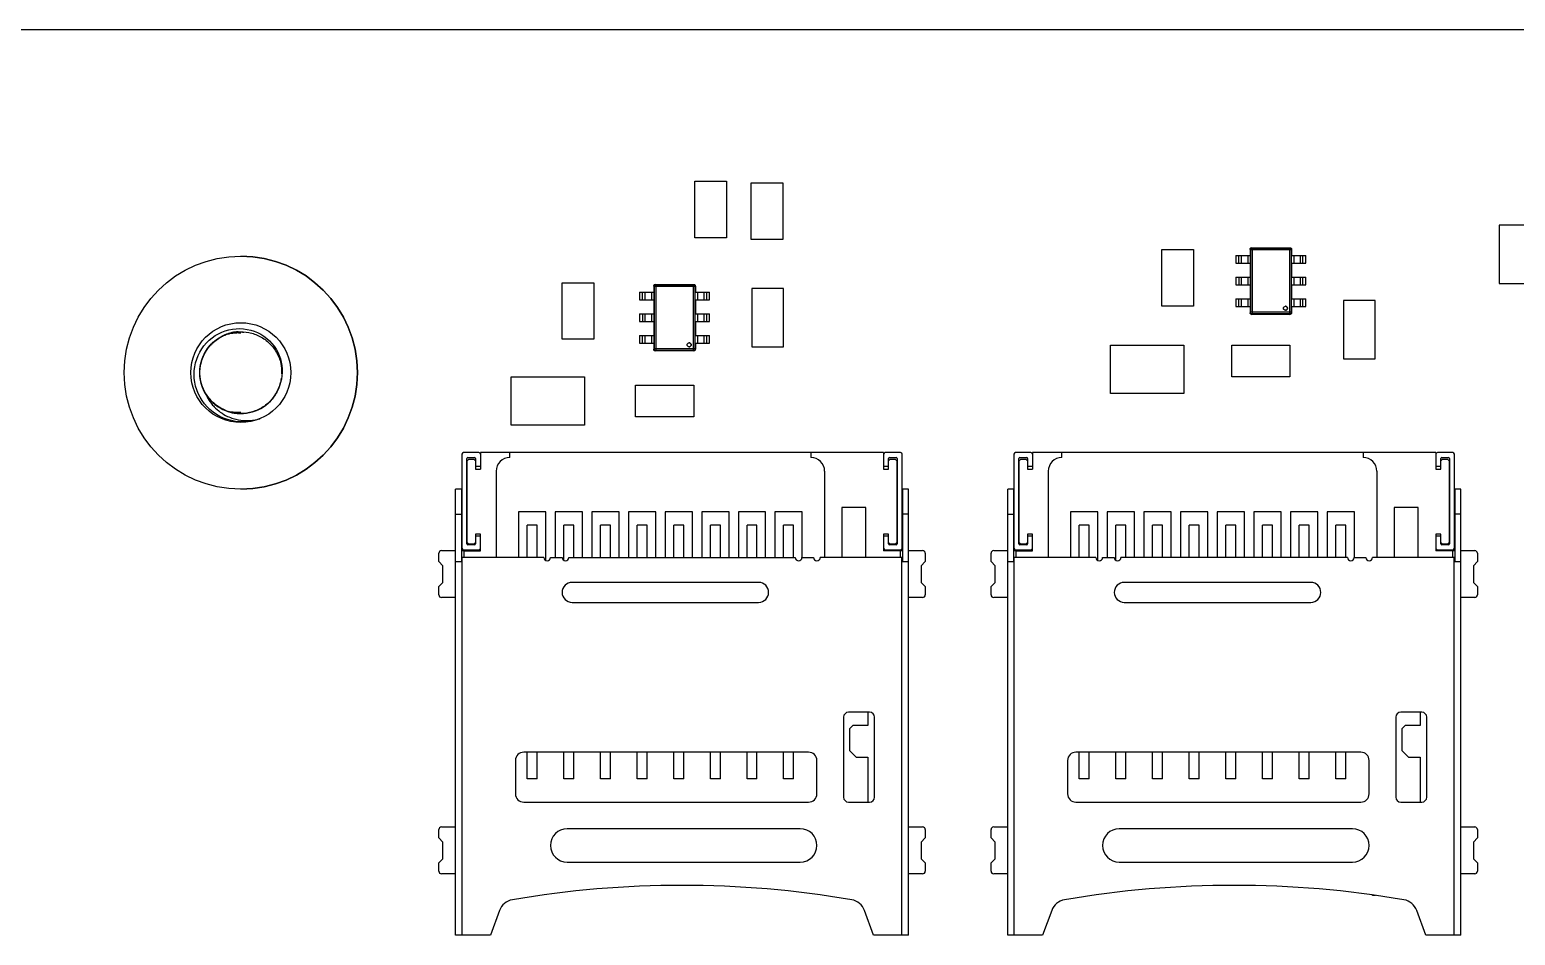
# Model space of a CAD drawing. Header units: millimetres. Extents: x 0 to 160, y -2 to 126.
# Drawn here: x 62.06 to 106.66, y 98.8 to 126 of the extents above; entities that cross this region are included whole.
import ezdxf

# ---------------------------------------------------------------- set-up
doc = ezdxf.new("R2010")
doc.units = ezdxf.units.MM

msp = doc.modelspace()

# ---------------------------------------------------------------- linework, layer by layer
at = {"color": 7, "linetype": 'Continuous', "lineweight": 25}
for p, q in [((160, 126), (0, 126)), ((82.025, 119.75), (82.025, 121.45)), ((82.025, 121.45), (82.975, 121.45)), ((82.975, 121.45), (82.975, 119.75)), ((83.725, 121.4), (84.675, 121.4)), ((83.725, 119.7), (83.725, 121.4)), ((84.675, 121.4), (84.675, 119.7)), ((107.12, 120.125), (106.17, 120.125)), ((106.17, 120.125), (106.17, 118.375)), ((82.975, 119.75), (82.025, 119.75)), ((84.675, 119.7), (83.725, 119.7)), ((68.4, 119.2), (68.4, 119.2)), ((96.045, 117.7), (96.045, 119.4)), ((96.045, 119.4), (96.995, 119.4)), ((96.995, 119.4), (96.995, 117.7)), ((98.27, 119.213), (98.27, 118.988)), ((98.27, 119.213), (98.355, 119.213)), ((98.355, 118.988), (98.355, 119.213)), ((98.43, 119.213), (98.43, 118.988)), ((98.63, 119.213), (98.63, 118.988)), ((98.63, 119.213), (98.7, 119.213)), ((98.695, 119.4), (98.695, 119.213)), ((98.708, 119.387), (98.695, 119.4)), ((98.695, 119.4), (98.695, 119.213)), ((98.695, 119.4), (98.695, 119.4)), ((98.7, 119.213), (98.7, 118.988)), ((99.932, 119.387), (98.708, 119.387)), ((98.708, 119.387), (98.708, 117.513)), ((98.745, 119.45), (98.758, 119.437)), ((98.745, 119.45), (99.895, 119.45)), ((98.745, 119.45), (98.745, 119.45)), ((98.758, 119.437), (98.758, 117.463)), ((98.758, 119.437), (99.882, 119.437)), ((99.882, 119.437), (99.895, 119.45)), ((99.882, 119.437), (99.882, 117.463)), ((99.895, 119.45), (99.895, 119.45)), ((99.945, 119.4), (99.932, 119.387)), ((99.932, 119.387), (99.932, 117.513)), ((99.94, 118.988), (99.94, 119.213)), ((99.94, 119.213), (100.01, 119.213)), ((99.945, 119.213), (99.945, 119.4)), ((99.945, 119.4), (99.945, 119.213)), ((99.945, 119.4), (99.945, 119.4)), ((100.01, 119.213), (100.01, 118.988)), ((100.21, 118.988), (100.21, 119.213)), ((100.285, 118.988), (100.285, 119.213)), ((100.285, 119.213), (100.37, 119.213)), ((100.37, 118.988), (100.37, 119.213)), ((98.27, 118.988), (98.355, 118.988)), ((98.63, 118.988), (98.7, 118.988)), ((98.695, 118.988), (98.695, 118.563)), ((98.695, 118.988), (98.695, 118.563)), ((99.94, 118.988), (100.01, 118.988)), ((99.945, 118.563), (99.945, 118.988)), ((99.945, 118.988), (99.945, 118.563)), ((100.285, 118.988), (100.37, 118.988)), ((78.045, 116.7), (78.045, 118.4)), ((78.045, 118.4), (78.995, 118.4)), ((78.995, 118.4), (78.995, 116.7)), ((80.795, 118.3), (80.795, 118.113)), ((80.808, 118.287), (80.795, 118.3)), ((80.795, 118.3), (80.795, 118.113)), ((80.795, 118.3), (80.795, 118.3)), ((82.032, 118.287), (80.808, 118.287)), ((80.808, 118.287), (80.808, 116.413)), ((80.845, 118.35), (80.858, 118.337)), ((80.845, 118.35), (81.995, 118.35)), ((80.845, 118.35), (80.845, 118.35)), ((80.858, 118.337), (80.858, 116.363)), ((80.858, 118.337), (81.982, 118.337)), ((81.982, 118.337), (81.995, 118.35)), ((81.982, 118.337), (81.982, 116.363)), ((81.995, 118.35), (81.995, 118.35)), ((82.045, 118.3), (82.032, 118.287)), ((82.032, 118.287), (82.032, 116.413)), ((82.045, 118.113), (82.045, 118.3)), ((82.045, 118.3), (82.045, 118.113)), ((82.045, 118.3), (82.045, 118.3)), ((84.695, 118.225), (83.745, 118.225)), ((83.745, 118.225), (83.745, 116.475)), ((84.695, 116.475), (84.695, 118.225)), ((98.27, 118.563), (98.43, 118.563)), ((98.27, 118.563), (98.27, 118.338)), ((98.27, 118.338), (98.43, 118.338)), ((98.355, 118.563), (98.355, 118.338)), ((98.43, 118.563), (98.43, 118.338)), ((98.43, 118.563), (98.7, 118.563)), ((98.43, 118.338), (98.7, 118.338)), ((98.63, 118.563), (98.63, 118.338)), ((98.695, 118.338), (98.695, 117.913)), ((98.695, 118.338), (98.695, 117.913)), ((98.7, 118.563), (98.7, 118.338)), ((99.94, 118.338), (99.94, 118.563)), ((99.94, 118.563), (100.01, 118.563)), ((99.94, 118.338), (100.01, 118.338)), ((99.945, 117.913), (99.945, 118.338)), ((99.945, 118.338), (99.945, 117.913)), ((100.01, 118.563), (100.01, 118.338)), ((100.21, 118.338), (100.21, 118.563)), ((100.285, 118.338), (100.285, 118.563)), ((100.285, 118.563), (100.37, 118.563)), ((100.285, 118.338), (100.37, 118.338)), ((100.37, 118.338), (100.37, 118.563)), ((106.17, 118.375), (107.12, 118.375)), ((80.37, 118.113), (80.37, 117.888)), ((80.37, 118.113), (80.455, 118.113)), ((80.37, 117.888), (80.455, 117.888)), ((80.455, 117.888), (80.455, 118.113)), ((80.53, 118.113), (80.53, 117.888)), ((80.73, 118.113), (80.73, 117.888)), ((80.73, 118.113), (80.8, 118.113)), ((80.73, 117.888), (80.8, 117.888)), ((80.795, 117.888), (80.795, 117.463)), ((80.795, 117.888), (80.795, 117.463)), ((80.8, 118.113), (80.8, 117.888)), ((82.04, 117.888), (82.04, 118.113)), ((82.04, 118.113), (82.11, 118.113)), ((82.04, 117.888), (82.11, 117.888)), ((82.045, 117.463), (82.045, 117.888)), ((82.045, 117.888), (82.045, 117.463)), ((82.11, 118.113), (82.11, 117.888)), ((82.31, 117.888), (82.31, 118.113)), ((82.385, 117.888), (82.385, 118.113)), ((82.385, 118.113), (82.47, 118.113)), ((82.385, 117.888), (82.47, 117.888)), ((82.47, 117.888), (82.47, 118.113)), ((98.27, 117.913), (98.27, 117.688)), ((98.27, 117.913), (98.355, 117.913)), ((98.355, 117.688), (98.355, 117.913)), ((98.43, 117.913), (98.43, 117.688)), ((98.63, 117.913), (98.63, 117.688)), ((98.63, 117.913), (98.7, 117.913)), ((98.7, 117.913), (98.7, 117.688)), ((99.94, 117.688), (99.94, 117.913)), ((99.94, 117.913), (100.01, 117.913)), ((100.01, 117.913), (100.01, 117.688)), ((100.21, 117.688), (100.21, 117.913)), ((100.285, 117.688), (100.285, 117.913)), ((100.285, 117.913), (100.37, 117.913)), ((100.37, 117.688), (100.37, 117.913)), ((102.456, 117.867), (101.506, 117.867)), ((101.506, 117.867), (101.506, 116.117)), ((102.456, 116.117), (102.456, 117.867)), ((80.37, 117.463), (80.53, 117.463)), ((80.37, 117.463), (80.37, 117.238)), ((80.455, 117.463), (80.455, 117.238)), ((80.53, 117.463), (80.53, 117.238)), ((80.53, 117.463), (80.8, 117.463)), ((80.73, 117.463), (80.73, 117.238)), ((80.8, 117.463), (80.8, 117.238)), ((82.04, 117.238), (82.04, 117.463)), ((82.04, 117.463), (82.11, 117.463)), ((82.11, 117.463), (82.11, 117.238)), ((82.31, 117.238), (82.31, 117.463)), ((82.385, 117.238), (82.385, 117.463)), ((82.385, 117.463), (82.47, 117.463)), ((82.47, 117.238), (82.47, 117.463)), ((96.995, 117.7), (96.045, 117.7)), ((98.27, 117.688), (98.355, 117.688)), ((98.63, 117.688), (98.7, 117.688)), ((98.695, 117.688), (98.695, 117.5)), ((98.695, 117.688), (98.695, 117.5)), ((98.695, 117.5), (98.708, 117.513)), ((98.695, 117.5), (98.695, 117.5)), ((99.932, 117.513), (98.708, 117.513)), ((98.758, 117.463), (98.745, 117.45)), ((99.895, 117.45), (98.745, 117.45)), ((99.882, 117.463), (98.758, 117.463)), ((99.895, 117.45), (99.882, 117.463)), ((99.895, 117.45), (99.895, 117.45)), ((99.932, 117.513), (99.945, 117.5)), ((99.94, 117.688), (100.01, 117.688)), ((99.945, 117.5), (99.945, 117.688)), ((99.945, 117.688), (99.945, 117.5)), ((99.945, 117.5), (99.945, 117.5)), ((100.285, 117.688), (100.37, 117.688)), ((80.37, 117.238), (80.53, 117.238)), ((80.53, 117.238), (80.8, 117.238)), ((80.795, 117.238), (80.795, 116.813)), ((80.795, 117.238), (80.795, 116.813)), ((82.04, 117.238), (82.11, 117.238)), ((82.045, 116.813), (82.045, 117.238)), ((82.045, 117.238), (82.045, 116.813)), ((82.385, 117.238), (82.47, 117.238)), ((78.995, 116.7), (78.045, 116.7)), ((80.37, 116.813), (80.37, 116.588)), ((80.37, 116.813), (80.455, 116.813)), ((80.37, 116.588), (80.455, 116.588)), ((80.455, 116.588), (80.455, 116.813)), ((80.53, 116.813), (80.53, 116.588)), ((80.73, 116.813), (80.73, 116.588)), ((80.73, 116.813), (80.8, 116.813)), ((80.73, 116.588), (80.8, 116.588)), ((80.795, 116.588), (80.795, 116.4)), ((80.795, 116.588), (80.795, 116.4)), ((80.795, 116.4), (80.808, 116.413)), ((80.795, 116.4), (80.795, 116.4)), ((80.8, 116.813), (80.8, 116.588)), ((82.032, 116.413), (80.808, 116.413)), ((82.032, 116.413), (82.045, 116.4)), ((82.04, 116.588), (82.04, 116.813)), ((82.04, 116.813), (82.11, 116.813)), ((82.04, 116.588), (82.11, 116.588)), ((82.045, 116.4), (82.045, 116.588)), ((82.045, 116.588), (82.045, 116.4)), ((82.045, 116.4), (82.045, 116.4)), ((82.11, 116.813), (82.11, 116.588)), ((82.31, 116.588), (82.31, 116.813)), ((82.385, 116.588), (82.385, 116.813)), ((82.385, 116.813), (82.47, 116.813)), ((82.385, 116.588), (82.47, 116.588)), ((82.47, 116.588), (82.47, 116.813)), ((83.745, 116.475), (84.695, 116.475)), ((94.506, 115.074), (94.506, 116.524)), ((94.506, 116.524), (96.706, 116.524)), ((96.706, 116.524), (96.706, 115.074)), ((98.145, 115.575), (98.145, 116.525)), ((98.145, 116.525), (99.895, 116.525)), ((99.895, 116.525), (99.895, 115.575)), ((80.858, 116.363), (80.845, 116.35)), ((81.995, 116.35), (80.845, 116.35)), ((81.982, 116.363), (80.858, 116.363)), ((81.995, 116.35), (81.982, 116.363)), ((81.995, 116.35), (81.995, 116.35)), ((101.506, 116.117), (102.456, 116.117)), ((76.52, 114.125), (76.52, 115.575)), ((76.52, 115.575), (78.72, 115.575)), ((78.72, 115.575), (78.72, 114.125)), ((99.895, 115.575), (98.145, 115.575)), ((80.245, 115.325), (81.995, 115.325)), ((80.245, 114.375), (80.245, 115.325)), ((81.995, 115.325), (81.995, 114.375)), ((96.706, 115.074), (94.506, 115.074)), ((81.995, 114.375), (80.245, 114.375)), ((78.72, 114.125), (76.52, 114.125)), ((75.545, 113.3), (75.085, 113.3)), ((75.595, 113.3), (75.595, 112.8)), ((87.695, 113.3), (75.595, 113.3)), ((76.475, 113.15), (76.475, 113.3)), ((85.515, 113.3), (85.515, 113.15)), ((87.695, 113.3), (87.695, 112.8)), ((88.205, 113.3), (87.745, 113.3)), ((92.12, 113.3), (91.66, 113.3)), ((104.27, 113.3), (92.17, 113.3)), ((92.17, 113.3), (92.17, 112.8)), ((93.05, 113.15), (93.05, 113.3)), ((102.09, 113.3), (102.09, 113.15)), ((104.27, 113.3), (104.27, 112.8)), ((104.78, 113.3), (104.32, 113.3)), ((75.035, 113.25), (75.035, 110.43)), ((75.185, 110.56), (75.185, 113.12)), ((75.195, 113.05), (75.245, 113.1)), ((75.195, 110.6), (75.195, 113.05)), ((75.215, 113.15), (75.415, 113.15)), ((75.245, 113.1), (75.395, 113.1)), ((75.395, 113.1), (75.445, 113.05)), ((75.445, 113.12), (75.445, 113.05)), ((75.445, 113.05), (75.445, 112.8)), ((75.445, 112.89), (75.595, 112.89)), ((87.695, 112.89), (87.845, 112.89)), ((87.845, 113.05), (87.845, 113.12)), ((87.845, 113.05), (87.895, 113.1)), ((87.845, 112.8), (87.845, 113.05)), ((87.875, 113.15), (88.075, 113.15)), ((87.895, 113.1), (88.045, 113.1)), ((88.045, 113.1), (88.095, 113.05)), ((88.095, 113.05), (88.095, 110.6)), ((88.105, 113.12), (88.105, 110.56)), ((88.255, 110.43), (88.255, 113.25)), ((91.61, 113.25), (91.61, 110.43)), ((91.76, 110.56), (91.76, 113.12)), ((91.77, 113.05), (91.82, 113.1)), ((91.77, 110.6), (91.77, 113.05)), ((91.79, 113.15), (91.99, 113.15)), ((91.82, 113.1), (91.97, 113.1)), ((91.97, 113.1), (92.02, 113.05)), ((92.02, 113.12), (92.02, 113.05)), ((92.02, 113.05), (92.02, 112.8)), ((92.02, 112.89), (92.17, 112.89)), ((104.27, 112.89), (104.42, 112.89)), ((104.42, 113.05), (104.42, 113.12)), ((104.42, 113.05), (104.47, 113.1)), ((104.42, 112.8), (104.42, 113.05)), ((104.45, 113.15), (104.65, 113.15)), ((104.47, 113.1), (104.62, 113.1)), ((104.62, 113.1), (104.67, 113.05)), ((104.67, 113.05), (104.67, 110.6)), ((104.68, 113.12), (104.68, 110.56)), ((104.83, 110.43), (104.83, 113.25)), ((75.445, 112.8), (75.595, 112.8)), ((76.065, 112.74), (76.065, 110.15)), ((85.925, 112.74), (85.925, 110.15)), ((87.695, 112.8), (87.845, 112.8)), ((92.02, 112.8), (92.17, 112.8)), ((92.64, 112.74), (92.64, 110.15)), ((102.5, 112.74), (102.5, 110.15)), ((104.27, 112.8), (104.42, 112.8)), ((68.4, 112.2), (68.4, 112.2)), ((75.025, 112.2), (74.845, 112.2)), ((74.845, 98.8), (74.845, 112.2)), ((75.025, 112.2), (75.025, 110.03)), ((88.445, 112.2), (88.265, 112.2)), ((88.265, 112.2), (88.265, 110.03)), ((88.445, 98.8), (88.445, 112.2)), ((91.6, 112.2), (91.42, 112.2)), ((91.42, 98.8), (91.42, 112.2)), ((91.6, 112.2), (91.6, 110.03)), ((105.02, 112.2), (104.84, 112.2)), ((104.84, 112.2), (104.84, 110.03)), ((105.02, 98.8), (105.02, 112.2)), ((76.735, 111.52), (76.735, 110.15)), ((77.555, 111.52), (76.735, 111.52)), ((77.555, 110.058), (77.555, 111.52)), ((77.835, 111.52), (77.835, 110.15)), ((78.655, 111.52), (77.835, 111.52)), ((78.655, 110.15), (78.655, 111.52)), ((78.935, 111.52), (78.935, 110.15)), ((79.755, 111.52), (78.935, 111.52)), ((79.755, 110.15), (79.755, 111.52)), ((80.035, 111.52), (80.035, 110.15)), ((80.855, 111.52), (80.035, 111.52)), ((80.855, 110.15), (80.855, 111.52)), ((81.135, 111.52), (81.135, 110.15)), ((81.955, 111.52), (81.135, 111.52)), ((81.955, 110.15), (81.955, 111.52)), ((82.235, 111.52), (82.235, 110.15)), ((83.055, 111.52), (82.235, 111.52)), ((83.055, 110.15), (83.055, 111.52)), ((83.335, 111.52), (83.335, 110.15)), ((84.155, 111.52), (83.335, 111.52)), ((84.155, 110.15), (84.155, 111.52)), ((84.435, 111.52), (84.435, 110.15)), ((85.255, 111.52), (84.435, 111.52)), ((85.255, 110.15), (85.255, 111.52)), ((87.165, 111.65), (86.445, 111.65)), ((86.445, 111.65), (86.445, 110.15)), ((87.165, 110.15), (87.165, 111.65)), ((93.31, 111.52), (93.31, 110.15)), ((94.13, 111.52), (93.31, 111.52)), ((94.13, 110.058), (94.13, 111.52)), ((94.41, 111.52), (94.41, 110.15)), ((95.23, 111.52), (94.41, 111.52)), ((95.23, 110.15), (95.23, 111.52)), ((95.51, 111.52), (95.51, 110.15)), ((96.33, 111.52), (95.51, 111.52)), ((96.33, 110.15), (96.33, 111.52)), ((96.61, 111.52), (96.61, 110.15)), ((97.43, 111.52), (96.61, 111.52)), ((97.43, 110.15), (97.43, 111.52)), ((97.71, 111.52), (97.71, 110.15)), ((98.53, 111.52), (97.71, 111.52)), ((98.53, 110.15), (98.53, 111.52)), ((98.81, 111.52), (98.81, 110.15)), ((99.63, 111.52), (98.81, 111.52)), ((99.63, 110.15), (99.63, 111.52)), ((99.91, 111.52), (99.91, 110.15)), ((100.73, 111.52), (99.91, 111.52)), ((100.73, 110.15), (100.73, 111.52)), ((101.01, 111.52), (101.01, 110.15)), ((101.83, 111.52), (101.01, 111.52)), ((101.83, 110.15), (101.83, 111.52)), ((103.74, 111.65), (103.02, 111.65)), ((103.02, 111.65), (103.02, 110.15)), ((103.74, 110.15), (103.74, 111.65)), ((74.845, 111.45), (75.025, 111.45)), ((77.295, 111.12), (76.995, 111.12)), ((76.995, 110.15), (76.995, 111.12)), ((77.295, 110.15), (77.295, 111.12)), ((78.395, 111.12), (78.095, 111.12)), ((78.095, 110.063), (78.095, 111.12)), ((78.395, 110.15), (78.395, 111.12)), ((79.495, 111.12), (79.195, 111.12)), ((79.195, 110.15), (79.195, 111.12)), ((79.495, 110.15), (79.495, 111.12)), ((80.595, 111.12), (80.295, 111.12)), ((80.295, 110.15), (80.295, 111.12)), ((80.595, 110.15), (80.595, 111.12)), ((81.695, 111.12), (81.395, 111.12)), ((81.395, 110.15), (81.395, 111.12)), ((81.695, 110.15), (81.695, 111.12)), ((82.795, 111.12), (82.495, 111.12)), ((82.495, 110.15), (82.495, 111.12)), ((82.795, 110.15), (82.795, 111.12)), ((83.595, 110.15), (83.595, 111.12)), ((83.895, 111.12), (83.595, 111.12)), ((83.895, 110.15), (83.895, 111.12)), ((84.995, 111.12), (84.695, 111.12)), ((84.695, 110.15), (84.695, 111.12)), ((84.995, 110.15), (84.995, 111.12)), ((88.445, 111.45), (88.265, 111.45)), ((91.42, 111.45), (91.6, 111.45)), ((93.57, 110.15), (93.57, 111.12)), ((93.87, 111.12), (93.57, 111.12)), ((93.87, 110.15), (93.87, 111.12)), ((94.67, 110.063), (94.67, 111.12)), ((94.97, 111.12), (94.67, 111.12)), ((94.97, 110.15), (94.97, 111.12)), ((96.07, 111.12), (95.77, 111.12)), ((95.77, 110.15), (95.77, 111.12)), ((96.07, 110.15), (96.07, 111.12)), ((96.87, 110.15), (96.87, 111.12)), ((97.17, 111.12), (96.87, 111.12)), ((97.17, 110.15), (97.17, 111.12)), ((97.97, 110.15), (97.97, 111.12)), ((98.27, 111.12), (97.97, 111.12)), ((98.27, 110.15), (98.27, 111.12)), ((99.07, 110.15), (99.07, 111.12)), ((99.37, 111.12), (99.07, 111.12)), ((99.37, 110.15), (99.37, 111.12)), ((100.17, 110.15), (100.17, 111.12)), ((100.47, 111.12), (100.17, 111.12)), ((100.47, 110.15), (100.47, 111.12)), ((101.27, 110.15), (101.27, 111.12)), ((101.57, 111.12), (101.27, 111.12)), ((101.57, 110.15), (101.57, 111.12)), ((105.02, 111.45), (104.84, 111.45)), ((75.245, 110.55), (75.195, 110.6)), ((75.445, 110.6), (75.395, 110.55)), ((75.595, 110.85), (75.445, 110.85)), ((75.445, 110.85), (75.445, 110.56)), ((75.595, 110.79), (75.445, 110.79)), ((75.595, 110.35), (75.595, 110.85)), ((87.845, 110.85), (87.695, 110.85)), ((87.695, 110.85), (87.695, 110.35)), ((87.845, 110.79), (87.695, 110.79)), ((87.845, 110.56), (87.845, 110.85)), ((87.895, 110.55), (87.845, 110.6)), ((88.095, 110.6), (88.045, 110.55)), ((91.82, 110.55), (91.77, 110.6)), ((92.02, 110.6), (91.97, 110.55)), ((92.17, 110.85), (92.02, 110.85)), ((92.02, 110.85), (92.02, 110.56)), ((92.17, 110.79), (92.02, 110.79)), ((92.17, 110.35), (92.17, 110.85)), ((104.42, 110.85), (104.27, 110.85)), ((104.27, 110.85), (104.27, 110.35)), ((104.42, 110.79), (104.27, 110.79)), ((104.42, 110.56), (104.42, 110.85)), ((104.47, 110.55), (104.42, 110.6)), ((104.67, 110.6), (104.62, 110.55)), ((74.345, 110.025), (74.345, 110.275)), ((74.425, 110.355), (74.845, 110.355)), ((75.025, 110.355), (75.095, 110.355)), ((75.085, 110.38), (75.545, 110.38)), ((75.095, 110.355), (75.095, 110.15)), ((75.095, 110.35), (75.595, 110.35)), ((75.415, 110.53), (75.215, 110.53)), ((75.395, 110.55), (75.245, 110.55)), ((88.195, 110.35), (87.695, 110.35)), ((87.745, 110.38), (88.205, 110.38)), ((88.075, 110.53), (87.875, 110.53)), ((88.045, 110.55), (87.895, 110.55)), ((88.195, 110.355), (88.265, 110.355)), ((88.195, 110.35), (88.195, 110.355)), ((88.195, 110.35), (88.195, 110.15)), ((88.445, 110.355), (88.865, 110.355)), ((88.945, 110.275), (88.945, 110.025)), ((90.92, 110.025), (90.92, 110.275)), ((91, 110.355), (91.42, 110.355)), ((91.6, 110.355), (91.67, 110.355)), ((91.66, 110.38), (92.12, 110.38)), ((91.67, 110.355), (91.67, 110.15)), ((91.67, 110.35), (92.17, 110.35)), ((91.99, 110.53), (91.79, 110.53)), ((91.97, 110.55), (91.82, 110.55)), ((104.77, 110.35), (104.27, 110.35)), ((104.32, 110.38), (104.78, 110.38)), ((104.65, 110.53), (104.45, 110.53)), ((104.62, 110.55), (104.47, 110.55)), ((104.77, 110.355), (104.84, 110.355)), ((104.77, 110.35), (104.77, 110.355)), ((104.77, 110.35), (104.77, 110.15)), ((105.02, 110.355), (105.44, 110.355)), ((105.52, 110.275), (105.52, 110.025)), ((74.465, 109.9), (74.345, 110.025)), ((74.465, 109.4), (74.465, 109.9)), ((74.845, 110.03), (75.025, 110.03)), ((77.495, 110.15), (75.025, 110.15)), ((75.045, 98.8), (75.045, 110.15)), ((77.695, 110.15), (78.045, 110.15)), ((78.245, 110.15), (85.045, 110.15)), ((85.245, 110.15), (85.595, 110.15)), ((88.265, 110.15), (85.795, 110.15)), ((88.245, 98.8), (88.245, 110.15)), ((88.265, 110.03), (88.445, 110.03)), ((88.945, 110.025), (88.825, 109.9)), ((88.825, 109.9), (88.825, 109.4)), ((91.04, 109.9), (90.92, 110.025)), ((91.04, 109.4), (91.04, 109.9)), ((91.42, 110.03), (91.6, 110.03)), ((94.07, 110.15), (91.6, 110.15)), ((91.62, 98.8), (91.62, 110.15)), ((94.27, 110.15), (94.62, 110.15)), ((101.62, 110.15), (94.82, 110.15)), ((101.82, 110.15), (102.17, 110.15)), ((104.84, 110.15), (102.37, 110.15)), ((104.82, 98.8), (104.82, 110.15)), ((104.84, 110.03), (105.02, 110.03)), ((105.52, 110.025), (105.4, 109.9)), ((105.4, 109.9), (105.4, 109.4)), ((74.345, 109.275), (74.465, 109.4)), ((74.345, 109.025), (74.345, 109.275)), ((83.945, 109.4), (78.345, 109.4)), ((88.825, 109.4), (88.945, 109.275)), ((88.945, 109.275), (88.945, 109.025)), ((90.92, 109.275), (91.04, 109.4)), ((90.92, 109.025), (90.92, 109.275)), ((100.52, 109.4), (94.92, 109.4)), ((105.4, 109.4), (105.52, 109.275)), ((105.52, 109.275), (105.52, 109.025)), ((74.845, 108.945), (74.425, 108.945)), ((88.865, 108.945), (88.445, 108.945)), ((91.42, 108.945), (91, 108.945)), ((105.44, 108.945), (105.02, 108.945)), ((78.345, 108.8), (83.945, 108.8)), ((94.92, 108.8), (100.52, 108.8)), ((86.495, 105.35), (86.495, 102.95)), ((87.275, 105.5), (86.645, 105.5)), ((87.225, 105.5), (87.225, 105.1)), ((87.425, 102.95), (87.425, 105.35)), ((103.07, 105.35), (103.07, 102.95)), ((103.85, 105.5), (103.22, 105.5)), ((103.8, 105.5), (103.8, 105.1)), ((104, 102.95), (104, 105.35)), ((86.775, 105.1), (86.675, 105)), ((86.675, 105), (86.675, 104.35)), ((87.225, 105.1), (86.775, 105.1)), ((103.35, 105.1), (103.25, 105)), ((103.25, 105), (103.25, 104.35)), ((103.8, 105.1), (103.35, 105.1)), ((76.645, 104.05), (76.645, 103.05)), ((85.445, 104.3), (76.895, 104.3)), ((76.995, 103.5), (76.995, 104.3)), ((77.295, 103.5), (77.295, 104.3)), ((78.095, 103.5), (78.095, 104.3)), ((78.395, 103.5), (78.395, 104.3)), ((79.195, 103.5), (79.195, 104.3)), ((79.495, 103.5), (79.495, 104.3)), ((80.295, 103.5), (80.295, 104.3)), ((80.595, 103.5), (80.595, 104.3)), ((81.395, 103.5), (81.395, 104.3)), ((81.695, 103.5), (81.695, 104.3)), ((82.495, 103.5), (82.495, 104.3)), ((82.795, 103.5), (82.795, 104.3)), ((83.595, 103.5), (83.595, 104.3)), ((83.895, 103.5), (83.895, 104.3)), ((84.695, 103.5), (84.695, 104.3)), ((84.995, 103.5), (84.995, 104.3)), ((85.695, 103.05), (85.695, 104.05)), ((86.675, 104.35), (86.875, 104.15)), ((86.875, 104.15), (87.225, 104.15)), ((87.225, 104.15), (87.225, 102.8)), ((93.22, 104.05), (93.22, 103.05)), ((102.02, 104.3), (93.47, 104.3)), ((93.57, 103.5), (93.57, 104.3)), ((93.87, 103.5), (93.87, 104.3)), ((94.67, 103.5), (94.67, 104.3)), ((94.97, 103.5), (94.97, 104.3)), ((95.77, 103.5), (95.77, 104.3)), ((96.07, 103.5), (96.07, 104.3)), ((96.87, 103.5), (96.87, 104.3)), ((97.17, 103.5), (97.17, 104.3)), ((97.97, 103.5), (97.97, 104.3)), ((98.27, 103.5), (98.27, 104.3)), ((99.07, 103.5), (99.07, 104.3)), ((99.37, 103.5), (99.37, 104.3)), ((100.17, 103.5), (100.17, 104.3)), ((100.47, 103.5), (100.47, 104.3)), ((101.27, 103.5), (101.27, 104.3)), ((101.57, 103.5), (101.57, 104.3)), ((102.27, 103.05), (102.27, 104.05)), ((103.25, 104.35), (103.45, 104.15)), ((103.45, 104.15), (103.8, 104.15)), ((103.8, 104.15), (103.8, 102.8)), ((77.295, 103.5), (76.995, 103.5)), ((78.395, 103.5), (78.095, 103.5)), ((79.495, 103.5), (79.195, 103.5)), ((80.595, 103.5), (80.295, 103.5)), ((81.695, 103.5), (81.395, 103.5)), ((82.795, 103.5), (82.495, 103.5)), ((83.895, 103.5), (83.595, 103.5)), ((84.995, 103.5), (84.695, 103.5)), ((93.87, 103.5), (93.57, 103.5)), ((94.97, 103.5), (94.67, 103.5)), ((96.07, 103.5), (95.77, 103.5)), ((97.17, 103.5), (96.87, 103.5)), ((98.27, 103.5), (97.97, 103.5)), ((99.37, 103.5), (99.07, 103.5)), ((100.47, 103.5), (100.17, 103.5)), ((101.57, 103.5), (101.27, 103.5)), ((76.895, 102.8), (85.445, 102.8)), ((86.645, 102.8), (87.275, 102.8)), ((93.47, 102.8), (102.02, 102.8)), ((103.22, 102.8), (103.85, 102.8)), ((74.345, 101.725), (74.345, 101.975)), ((74.465, 101.6), (74.345, 101.725)), ((74.425, 102.055), (74.845, 102.055)), ((85.195, 102), (78.195, 102)), ((88.445, 102.055), (88.865, 102.055)), ((88.945, 101.725), (88.825, 101.6)), ((88.945, 101.975), (88.945, 101.725)), ((90.92, 101.725), (90.92, 101.975)), ((91.04, 101.6), (90.92, 101.725)), ((91, 102.055), (91.42, 102.055)), ((101.77, 102), (94.77, 102)), ((105.02, 102.055), (105.44, 102.055)), ((105.52, 101.725), (105.4, 101.6)), ((105.52, 101.975), (105.52, 101.725)), ((74.465, 101.1), (74.465, 101.6)), ((88.825, 101.6), (88.825, 101.1)), ((91.04, 101.1), (91.04, 101.6)), ((105.4, 101.6), (105.4, 101.1)), ((74.345, 100.975), (74.465, 101.1)), ((74.345, 100.725), (74.345, 100.975)), ((78.195, 101), (85.195, 101)), ((88.825, 101.1), (88.945, 100.975)), ((88.945, 100.975), (88.945, 100.725)), ((90.92, 100.975), (91.04, 101.1)), ((90.92, 100.725), (90.92, 100.975)), ((94.77, 101), (101.77, 101)), ((105.4, 101.1), (105.52, 100.975)), ((105.52, 100.975), (105.52, 100.725)), ((74.845, 100.645), (74.425, 100.645)), ((88.865, 100.645), (88.445, 100.645)), ((91.42, 100.645), (91, 100.645)), ((105.44, 100.645), (105.02, 100.645)), ((102.37, 100), (102.37, 100.013)), ((102.463, 100), (102.37, 100)), ((76.166, 99.545), (75.895, 98.8)), ((87.395, 98.8), (87.124, 99.545)), ((92.741, 99.545), (92.47, 98.8)), ((103.97, 98.8), (103.699, 99.545)), ((75.895, 98.8), (74.845, 98.8)), ((88.445, 98.8), (87.395, 98.8)), ((92.47, 98.8), (91.42, 98.8)), ((105.02, 98.8), (103.97, 98.8))]:
    msp.add_line(p, q, dxfattribs=at)
for radius in [3.5, 1.5]:
    msp.add_circle((68.4, 115.7), radius, dxfattribs=at)
for centre, radius, start, end in [((68.4, 115.7), 3.5, 270, 90), ((98.745, 119.4), 0.05, 90, 180), ((80.845, 118.3), 0.05, 90, 180), ((98.745, 117.5), 0.05, 180, 270), ((99.895, 117.5), 0.05, 270, 0), ((80.845, 116.4), 0.05, 180, 270), ((81.995, 116.4), 0.05, 270, 0), ((68.4, 115.7), 1.23, 209.861, 345.9167), ((75.085, 113.25), 0.05, 90, 180), ((75.085, 113.25), 0.05, 90, 180), ((75.545, 113.25), 0.05, 0, 90), ((75.545, 113.25), 0.05, 0, 90), ((87.745, 113.25), 0.05, 90, 180), ((87.745, 113.25), 0.05, 90, 180), ((88.205, 113.25), 0.05, 0, 90), ((88.205, 113.25), 0.05, 0, 90), ((91.66, 113.25), 0.05, 90, 180), ((91.66, 113.25), 0.05, 90, 180), ((92.12, 113.25), 0.05, 0, 90), ((92.12, 113.25), 0.05, 0, 90), ((104.32, 113.25), 0.05, 90, 180), ((104.32, 113.25), 0.05, 90, 180), ((104.78, 113.25), 0.05, 0, 90), ((104.78, 113.25), 0.05, 0, 90), ((75.215, 113.12), 0.03, 90, 180), ((75.415, 113.12), 0.03, 0, 90), ((76.475, 112.74), 0.41, 90, 180), ((85.515, 112.74), 0.41, 0, 90), ((87.875, 113.12), 0.03, 90, 180), ((88.075, 113.12), 0.03, 0, 90), ((91.79, 113.12), 0.03, 90, 180), ((91.99, 113.12), 0.03, 0, 90), ((93.05, 112.74), 0.41, 90, 180), ((102.09, 112.74), 0.41, 0, 90), ((104.45, 113.12), 0.03, 90, 180), ((104.65, 113.12), 0.03, 0, 90), ((74.425, 110.275), 0.08, 90, 180), ((75.085, 110.43), 0.05, 180, 270), ((75.215, 110.56), 0.03, 180, 270), ((75.215, 110.56), 0.03, 180, 270), ((75.415, 110.56), 0.03, 270, 0), ((75.415, 110.56), 0.03, 270, 0), ((75.545, 110.43), 0.05, 270, 0), ((87.745, 110.43), 0.05, 180, 270), ((87.875, 110.56), 0.03, 180, 270), ((87.875, 110.56), 0.03, 180, 270), ((88.075, 110.56), 0.03, 270, 0), ((88.075, 110.56), 0.03, 270, 0), ((88.205, 110.43), 0.05, 270, 0), ((88.865, 110.275), 0.08, 0, 90), ((91, 110.275), 0.08, 90, 180), ((91.66, 110.43), 0.05, 180, 270), ((91.79, 110.56), 0.03, 180, 270), ((91.79, 110.56), 0.03, 180, 270), ((91.99, 110.56), 0.03, 270, 0), ((91.99, 110.56), 0.03, 270, 0), ((92.12, 110.43), 0.05, 270, 0), ((104.32, 110.43), 0.05, 180, 270), ((104.45, 110.56), 0.03, 180, 270), ((104.45, 110.56), 0.03, 180, 270), ((104.65, 110.56), 0.03, 270, 0), ((104.65, 110.56), 0.03, 270, 0), ((104.78, 110.43), 0.05, 270, 0), ((105.44, 110.275), 0.08, 0, 90), ((77.595, 110.15), 0.1, 180, 0), ((77.595, 110.15), 0.1, 180, 0), ((78.145, 110.15), 0.1, 180, 0), ((78.145, 110.15), 0.1, 180, 0), ((85.145, 110.15), 0.1, 180, 0), ((85.145, 110.15), 0.1, 180, 0), ((85.695, 110.15), 0.1, 180, 0), ((85.695, 110.15), 0.1, 180, 0), ((94.17, 110.15), 0.1, 180, 0), ((94.17, 110.15), 0.1, 180, 0), ((94.72, 110.15), 0.1, 180, 0), ((94.72, 110.15), 0.1, 180, 0), ((101.72, 110.15), 0.1, 180, 0), ((101.72, 110.15), 0.1, 180, 0), ((102.27, 110.15), 0.1, 180, 0), ((102.27, 110.15), 0.1, 180, 0), ((78.345, 109.1), 0.3, 90, 270), ((83.945, 109.1), 0.3, 270, 90), ((94.92, 109.1), 0.3, 90, 270), ((100.52, 109.1), 0.3, 270, 90), ((74.425, 109.025), 0.08, 180, 270), ((78.345, 109.1), 0.3, 180, 270), ((83.945, 109.1), 0.3, 270, 0), ((88.865, 109.025), 0.08, 270, 0), ((91, 109.025), 0.08, 180, 270), ((94.92, 109.1), 0.3, 180, 270), ((100.52, 109.1), 0.3, 270, 0), ((105.44, 109.025), 0.08, 270, 0), ((86.645, 105.35), 0.15, 90, 180), ((87.275, 105.35), 0.15, 0, 90), ((103.22, 105.35), 0.15, 90, 180), ((103.85, 105.35), 0.15, 0, 90), ((76.895, 104.05), 0.25, 90, 180), ((85.445, 104.05), 0.25, 0, 90), ((93.47, 104.05), 0.25, 90, 180), ((102.02, 104.05), 0.25, 0, 90), ((76.895, 103.05), 0.25, 180, 270), ((76.895, 103.05), 0.25, 180, 270), ((85.445, 103.05), 0.25, 270, 0), ((85.445, 103.05), 0.25, 270, 0), ((93.47, 103.05), 0.25, 180, 270), ((93.47, 103.05), 0.25, 180, 270), ((102.02, 103.05), 0.25, 270, 0), ((102.02, 103.05), 0.25, 270, 0), ((86.645, 102.95), 0.15, 180, 270), ((86.645, 102.95), 0.15, 180, 270), ((87.275, 102.95), 0.15, 270, 0), ((87.275, 102.95), 0.15, 270, 0), ((103.22, 102.95), 0.15, 180, 270), ((103.22, 102.95), 0.15, 180, 270), ((103.85, 102.95), 0.15, 270, 0), ((103.85, 102.95), 0.15, 270, 0), ((74.425, 101.975), 0.08, 90, 180), ((78.195, 101.5), 0.5, 90, 270), ((85.195, 101.5), 0.5, 270, 90), ((88.865, 101.975), 0.08, 0, 90), ((91, 101.975), 0.08, 90, 180), ((94.77, 101.5), 0.5, 90, 270), ((101.77, 101.5), 0.5, 270, 90), ((105.44, 101.975), 0.08, 0, 90), ((78.195, 101.5), 0.5, 180, 270), ((85.195, 101.5), 0.5, 270, 0), ((94.77, 101.5), 0.5, 180, 270), ((101.77, 101.5), 0.5, 270, 0), ((74.425, 100.725), 0.08, 180, 270), ((88.865, 100.725), 0.08, 270, 0), ((91, 100.725), 0.08, 180, 270), ((105.44, 100.725), 0.08, 270, 0), ((81.645, 70.15), 30.15, 80.2738, 99.7262), ((98.22, 70.15), 30.15, 80.2738, 99.7262), ((76.636, 99.374), 0.5, 99.7262, 160), ((86.654, 99.374), 0.5, 20, 80.2738), ((93.211, 99.374), 0.5, 99.7262, 160), ((103.229, 99.374), 0.5, 20, 80.2738)]:
    msp.add_arc(centre, radius, start, end, dxfattribs=at)
for points, knots in [([(98.355, 119.213), (98.365, 119.213), (98.384, 119.213), (98.409, 119.213), (98.424, 119.213), (98.426, 119.213), (98.427, 119.213)], [0, 0, 0, 0, 0.286254, 0.572508, 0.858763, 1, 1, 1, 1]), ([(98.43, 119.213), (98.431, 119.213), (98.432, 119.213), (98.444, 119.213), (98.462, 119.213), (98.495, 119.213), (98.551, 119.213), (98.603, 119.213), (98.63, 119.213)], [0, 0, 0, 0, 0.127579, 0.250344, 0.37317, 0.500927, 0.747614, 1, 1, 1, 1]), ([(98.695, 119.4), (98.696, 119.407), (98.697, 119.42), (98.709, 119.437), (98.726, 119.448), (98.739, 119.449), (98.745, 119.45)], [0, 0, 0, 0, 0.260237, 0.513546, 0.760082, 1, 1, 1, 1]), ([(99.895, 119.45), (99.901, 119.449), (99.914, 119.448), (99.93, 119.437), (99.942, 119.42), (99.944, 119.407), (99.945, 119.4)], [0, 0, 0, 0, 0.239918, 0.486454, 0.739763, 1, 1, 1, 1]), ([(100.01, 119.213), (100.023, 119.213), (100.049, 119.213), (100.087, 119.213), (100.122, 119.213), (100.162, 119.213), (100.202, 119.213), (100.207, 119.213), (100.21, 119.213)], [0, 0, 0, 0, 0.127579, 0.250344, 0.37317, 0.500927, 0.747614, 1, 1, 1, 1]), ([(100.21, 119.213), (100.211, 119.213), (100.213, 119.213), (100.231, 119.213), (100.255, 119.213), (100.275, 119.213), (100.285, 119.213)], [0, 0, 0, 0, 0.249717, 0.497406, 0.744534, 1, 1, 1, 1]), ([(98.355, 118.988), (98.365, 118.988), (98.384, 118.988), (98.409, 118.988), (98.424, 118.988), (98.426, 118.988), (98.427, 118.988)], [0, 0, 0, 0, 0.286254, 0.572508, 0.858763, 1, 1, 1, 1]), ([(98.43, 118.988), (98.43, 118.988), (98.451, 118.988), (98.526, 118.988), (98.578, 118.988), (98.63, 118.988)], [0, 0, 0, 0, 0.5, 0.5, 1, 1, 1, 1]), ([(100.01, 118.988), (100.062, 118.988), (100.114, 118.988), (100.188, 118.988), (100.21, 118.988), (100.21, 118.988)], [0, 0, 0, 0, 0.5, 0.5, 1, 1, 1, 1]), ([(100.21, 118.988), (100.21, 118.988), (100.218, 118.988), (100.246, 118.988), (100.265, 118.988), (100.285, 118.988)], [0, 0, 0, 0, 0.5, 0.5, 1, 1, 1, 1]), ([(80.795, 118.3), (80.796, 118.307), (80.797, 118.32), (80.809, 118.337), (80.826, 118.348), (80.839, 118.349), (80.845, 118.35)], [0, 0, 0, 0, 0.260237, 0.513546, 0.760082, 1, 1, 1, 1]), ([(81.995, 118.35), (82.001, 118.349), (82.014, 118.348), (82.03, 118.337), (82.042, 118.32), (82.044, 118.307), (82.045, 118.3)], [0, 0, 0, 0, 0.239918, 0.486454, 0.739763, 1, 1, 1, 1]), ([(100.01, 118.563), (100.023, 118.563), (100.049, 118.563), (100.087, 118.563), (100.122, 118.563), (100.162, 118.563), (100.202, 118.563), (100.207, 118.563), (100.21, 118.563)], [0, 0, 0, 0, 0.127579, 0.250344, 0.37317, 0.500927, 0.747614, 1, 1, 1, 1]), ([(100.01, 118.338), (100.062, 118.338), (100.114, 118.338), (100.188, 118.338), (100.21, 118.338), (100.21, 118.338)], [0, 0, 0, 0, 0.5, 0.5, 1, 1, 1, 1]), ([(100.21, 118.563), (100.211, 118.563), (100.213, 118.563), (100.231, 118.563), (100.255, 118.563), (100.275, 118.563), (100.285, 118.563)], [0, 0, 0, 0, 0.249717, 0.497406, 0.744534, 1, 1, 1, 1]), ([(100.21, 118.338), (100.21, 118.338), (100.218, 118.338), (100.246, 118.338), (100.265, 118.338), (100.285, 118.338)], [0, 0, 0, 0, 0.5, 0.5, 1, 1, 1, 1]), ([(80.455, 118.113), (80.465, 118.113), (80.484, 118.113), (80.509, 118.113), (80.524, 118.113), (80.526, 118.113), (80.527, 118.113)], [0, 0, 0, 0, 0.286254, 0.572508, 0.858763, 1, 1, 1, 1]), ([(80.455, 117.888), (80.465, 117.888), (80.484, 117.888), (80.509, 117.888), (80.524, 117.888), (80.526, 117.888), (80.527, 117.888)], [0, 0, 0, 0, 0.286254, 0.572508, 0.858763, 1, 1, 1, 1]), ([(80.53, 118.113), (80.531, 118.113), (80.532, 118.113), (80.544, 118.113), (80.562, 118.113), (80.595, 118.113), (80.651, 118.113), (80.703, 118.113), (80.73, 118.113)], [0, 0, 0, 0, 0.127579, 0.250344, 0.37317, 0.500927, 0.747614, 1, 1, 1, 1]), ([(80.53, 117.888), (80.53, 117.888), (80.551, 117.888), (80.626, 117.888), (80.678, 117.888), (80.73, 117.888)], [0, 0, 0, 0, 0.5, 0.5, 1, 1, 1, 1]), ([(82.11, 118.113), (82.123, 118.113), (82.149, 118.113), (82.187, 118.113), (82.222, 118.113), (82.262, 118.113), (82.302, 118.113), (82.307, 118.113), (82.31, 118.113)], [0, 0, 0, 0, 0.127579, 0.250344, 0.37317, 0.500927, 0.747614, 1, 1, 1, 1]), ([(82.11, 117.888), (82.162, 117.888), (82.214, 117.888), (82.288, 117.888), (82.31, 117.888), (82.31, 117.888)], [0, 0, 0, 0, 0.5, 0.5, 1, 1, 1, 1]), ([(82.31, 118.113), (82.311, 118.113), (82.313, 118.113), (82.331, 118.113), (82.355, 118.113), (82.375, 118.113), (82.385, 118.113)], [0, 0, 0, 0, 0.249717, 0.497406, 0.744534, 1, 1, 1, 1]), ([(82.31, 117.888), (82.31, 117.888), (82.318, 117.888), (82.346, 117.888), (82.365, 117.888), (82.385, 117.888)], [0, 0, 0, 0, 0.5, 0.5, 1, 1, 1, 1]), ([(98.355, 117.913), (98.365, 117.913), (98.384, 117.913), (98.409, 117.913), (98.424, 117.913), (98.426, 117.913), (98.427, 117.913)], [0, 0, 0, 0, 0.286254, 0.572508, 0.858763, 1, 1, 1, 1]), ([(98.43, 117.913), (98.431, 117.913), (98.432, 117.913), (98.444, 117.913), (98.462, 117.913), (98.495, 117.913), (98.551, 117.913), (98.603, 117.913), (98.63, 117.913)], [0, 0, 0, 0, 0.127579, 0.250344, 0.37317, 0.500927, 0.747614, 1, 1, 1, 1]), ([(100.01, 117.913), (100.023, 117.913), (100.049, 117.913), (100.087, 117.913), (100.122, 117.913), (100.162, 117.913), (100.202, 117.913), (100.207, 117.913), (100.21, 117.913)], [0, 0, 0, 0, 0.127579, 0.250344, 0.37317, 0.500927, 0.747614, 1, 1, 1, 1]), ([(100.21, 117.913), (100.211, 117.913), (100.213, 117.913), (100.231, 117.913), (100.255, 117.913), (100.275, 117.913), (100.285, 117.913)], [0, 0, 0, 0, 0.249717, 0.497406, 0.744534, 1, 1, 1, 1]), ([(82.11, 117.463), (82.123, 117.463), (82.149, 117.463), (82.187, 117.463), (82.222, 117.463), (82.262, 117.463), (82.302, 117.463), (82.307, 117.463), (82.31, 117.463)], [0, 0, 0, 0, 0.127579, 0.250344, 0.37317, 0.500927, 0.747614, 1, 1, 1, 1]), ([(82.31, 117.463), (82.311, 117.463), (82.313, 117.463), (82.331, 117.463), (82.355, 117.463), (82.375, 117.463), (82.385, 117.463)], [0, 0, 0, 0, 0.249717, 0.497406, 0.744534, 1, 1, 1, 1]), ([(98.355, 117.688), (98.365, 117.688), (98.384, 117.688), (98.409, 117.688), (98.424, 117.688), (98.426, 117.688), (98.427, 117.688)], [0, 0, 0, 0, 0.286254, 0.572508, 0.858763, 1, 1, 1, 1]), ([(98.43, 117.688), (98.43, 117.688), (98.451, 117.688), (98.526, 117.688), (98.578, 117.688), (98.63, 117.688)], [0, 0, 0, 0, 0.5, 0.5, 1, 1, 1, 1]), ([(98.745, 117.45), (98.741, 117.45), (98.727, 117.451), (98.709, 117.463), (98.697, 117.482), (98.696, 117.494), (98.695, 117.5)], [0, 0, 0, 0, 0.1465497, 0.5432391, 0.765429, 1, 1, 1, 1]), ([(99.697, 117.635), (99.698, 117.643), (99.7, 117.659), (99.719, 117.685), (99.758, 117.702), (99.797, 117.685), (99.816, 117.659), (99.818, 117.643), (99.819, 117.635)], [0, 0, 0, 0, 0.125596, 0.253292, 0.498841, 0.742922, 0.870056, 1, 1, 1, 1]), ([(99.819, 117.635), (99.818, 117.627), (99.816, 117.611), (99.797, 117.585), (99.758, 117.567), (99.719, 117.584), (99.7, 117.61), (99.698, 117.626), (99.697, 117.635)], [0, 0, 0, 0, 0.125596, 0.253292, 0.498841, 0.742922, 0.870056, 1, 1, 1, 1]), ([(99.819, 117.635), (99.818, 117.643), (99.816, 117.659), (99.801, 117.678), (99.782, 117.693), (99.766, 117.695), (99.758, 117.695)], [0, 0, 0, 0, 0.249326, 0.502823, 0.749425, 1, 1, 1, 1]), ([(99.758, 117.574), (99.766, 117.574), (99.781, 117.576), (99.801, 117.59), (99.816, 117.61), (99.818, 117.626), (99.819, 117.635)], [0, 0, 0, 0, 0.242016, 0.492426, 0.743439, 1, 1, 1, 1]), ([(99.945, 117.5), (99.944, 117.493), (99.942, 117.48), (99.93, 117.463), (99.914, 117.452), (99.901, 117.451), (99.895, 117.45)], [0, 0, 0, 0, 0.260237, 0.513546, 0.760082, 1, 1, 1, 1]), ([(100.01, 117.688), (100.062, 117.688), (100.114, 117.688), (100.188, 117.688), (100.21, 117.688), (100.21, 117.688)], [0, 0, 0, 0, 0.5, 0.5, 1, 1, 1, 1]), ([(100.21, 117.688), (100.21, 117.688), (100.218, 117.688), (100.246, 117.688), (100.265, 117.688), (100.285, 117.688)], [0, 0, 0, 0, 0.5, 0.5, 1, 1, 1, 1]), ([(68.971, 114.313), (68.658, 114.196), (68.309, 114.19), (67.686, 114.391), (67.415, 114.597), (67.06, 115.129), (66.978, 115.451), (67.028, 116.073), (67.16, 116.37), (67.575, 116.816), (67.856, 116.963), (68.443, 117.052), (68.747, 116.995), (69.25, 116.708), (69.447, 116.48), (69.658, 115.957), (69.671, 115.664), (69.593, 115.401)], [0, 0, 0, 0, 0.125, 0.125, 0.25, 0.25, 0.375, 0.375, 0.5, 0.5, 0.625, 0.625, 0.75, 0.75, 0.875, 0.875, 1, 1, 1, 1]), ([(68.399, 114.48), (68.376, 114.477), (68.215, 114.455), (67.912, 114.552), (67.555, 114.771), (67.295, 115.108), (67.16, 115.51), (67.168, 115.935), (67.317, 116.331), (67.589, 116.659), (67.954, 116.863), (68.245, 116.95), (68.39, 116.927), (68.399, 116.926)], [0, 0, 0, 0, 0.01804, 0.126089, 0.236498, 0.342963, 0.45055, 0.561009, 0.667941, 0.77503, 0.885496, 0.992936, 1, 1, 1, 1]), ([(68.399, 114.476), (68.386, 114.474), (68.236, 114.452), (67.941, 114.542), (67.579, 114.75), (67.31, 115.081), (67.166, 115.479), (67.162, 115.904), (67.301, 116.303), (67.565, 116.638), (67.924, 116.852), (68.224, 116.946), (68.38, 116.924), (68.399, 116.922)], [0, 0, 0, 0, 0.01061, 0.118183, 0.228569, 0.335382, 0.442449, 0.552845, 0.660179, 0.766738, 0.8771, 0.984919, 1, 1, 1, 1]), ([(68.399, 114.475), (68.388, 114.474), (68.24, 114.451), (67.946, 114.54), (67.583, 114.747), (67.313, 115.077), (67.166, 115.474), (67.162, 115.899), (67.299, 116.299), (67.562, 116.635), (67.92, 116.851), (68.221, 116.946), (68.379, 116.924), (68.399, 116.921)], [0, 0, 0, 0, 0.009137, 0.116697, 0.227159, 0.334121, 0.441181, 0.551647, 0.659115, 0.765688, 0.876115, 0.984054, 1, 1, 1, 1]), ([(68.399, 114.477), (68.384, 114.475), (68.232, 114.453), (67.935, 114.544), (67.574, 114.755), (67.307, 115.087), (67.164, 115.486), (67.164, 115.911), (67.305, 116.31), (67.571, 116.643), (67.931, 116.855), (68.229, 116.947), (68.383, 116.925), (68.399, 116.923)], [0, 0, 0, 0, 0.012094, 0.119823, 0.230274, 0.33706, 0.444301, 0.554771, 0.662065, 0.768801, 0.879247, 0.987025, 1, 1, 1, 1]), ([(67.333, 115.088), (67.284, 115.193), (67.183, 115.407), (67.155, 115.766), (67.224, 116.115), (67.389, 116.429), (67.635, 116.685), (67.948, 116.862), (68.294, 116.942), (68.648, 116.922), (68.984, 116.802), (69.273, 116.591), (69.486, 116.309), (69.616, 115.991), (69.622, 115.768), (69.624, 115.661)], [0, 0, 0, 0, 0.076424, 0.155513, 0.233993, 0.30942, 0.387112, 0.466371, 0.543881, 0.619389, 0.697992, 0.777015, 0.853214, 0.929795, 1, 1, 1, 1]), ([(69.609, 115.533), (69.595, 115.445), (69.563, 115.244), (69.401, 114.96), (69.154, 114.706), (68.839, 114.533), (68.492, 114.457), (68.139, 114.481), (67.804, 114.604), (67.518, 114.819), (67.306, 115.103), (67.181, 115.436), (67.156, 115.793), (67.234, 116.141), (67.405, 116.451), (67.657, 116.703), (67.973, 116.869), (68.263, 116.941), (68.433, 116.921), (68.488, 116.915)], [0, 0, 0, 0, 0.046656, 0.106586, 0.168444, 0.231448, 0.292964, 0.353047, 0.415596, 0.478377, 0.538843, 0.599845, 0.662776, 0.725021, 0.784929, 0.846877, 0.909873, 0.971282, 1, 1, 1, 1]), ([(68.398, 114.507), (68.317, 114.497), (68.13, 114.473), (67.85, 114.589), (67.501, 114.813), (67.254, 115.175), (67.162, 115.583), (67.176, 116.002), (67.366, 116.435), (67.734, 116.759), (68.082, 116.917), (68.312, 116.915), (68.401, 116.915)], [0, 0, 0, 0, 0.0630663, 0.1454637, 0.2285695, 0.3874297, 0.4695803, 0.5527454, 0.7118322, 0.8211901, 0.9312397, 1, 1, 1, 1]), ([(68.404, 114.5), (68.25, 114.503), (67.988, 114.508), (67.668, 114.697), (67.364, 114.981), (67.181, 115.377), (67.16, 115.796), (67.245, 116.205), (67.486, 116.571), (67.831, 116.802), (68.116, 116.924), (68.31, 116.902), (68.399, 116.892)], [0, 0, 0, 0, 0.117597, 0.200781, 0.282827, 0.441781, 0.52492, 0.607226, 0.765993, 0.849053, 0.931586, 1, 1, 1, 1]), ([(68.401, 114.48), (68.267, 114.489), (67.973, 114.508), (67.533, 114.773), (67.255, 115.172), (67.162, 115.581), (67.175, 115.999), (67.35, 116.4), (67.649, 116.689), (67.972, 116.887), (68.242, 116.897), (68.404, 116.903)], [0, 0, 0, 0, 0.103764, 0.227907, 0.3868, 0.468939, 0.552117, 0.711241, 0.793099, 0.876299, 1, 1, 1, 1]), ([(82.11, 117.238), (82.162, 117.238), (82.214, 117.238), (82.288, 117.238), (82.31, 117.238), (82.31, 117.238)], [0, 0, 0, 0, 0.5, 0.5, 1, 1, 1, 1]), ([(82.31, 117.238), (82.31, 117.238), (82.318, 117.238), (82.346, 117.238), (82.365, 117.238), (82.385, 117.238)], [0, 0, 0, 0, 0.5, 0.5, 1, 1, 1, 1]), ([(80.455, 116.813), (80.465, 116.813), (80.484, 116.813), (80.509, 116.813), (80.524, 116.813), (80.526, 116.813), (80.527, 116.813)], [0, 0, 0, 0, 0.286254, 0.572508, 0.858763, 1, 1, 1, 1]), ([(80.455, 116.588), (80.465, 116.588), (80.484, 116.588), (80.509, 116.588), (80.524, 116.588), (80.526, 116.588), (80.527, 116.588)], [0, 0, 0, 0, 0.2862542, 0.5725084, 0.8587627, 1, 1, 1, 1]), ([(80.53, 116.813), (80.531, 116.813), (80.532, 116.813), (80.544, 116.813), (80.562, 116.813), (80.595, 116.813), (80.651, 116.813), (80.703, 116.813), (80.73, 116.813)], [0, 0, 0, 0, 0.127579, 0.250344, 0.37317, 0.500927, 0.747614, 1, 1, 1, 1]), ([(80.53, 116.588), (80.53, 116.588), (80.551, 116.588), (80.626, 116.588), (80.678, 116.588), (80.73, 116.588)], [0, 0, 0, 0, 0.5, 0.5, 1, 1, 1, 1]), ([(80.845, 116.35), (80.841, 116.35), (80.827, 116.351), (80.809, 116.363), (80.797, 116.382), (80.796, 116.394), (80.795, 116.4)], [0, 0, 0, 0, 0.1465497, 0.5432391, 0.765429, 1, 1, 1, 1]), ([(81.797, 116.535), (81.798, 116.543), (81.8, 116.559), (81.819, 116.585), (81.858, 116.602), (81.897, 116.585), (81.916, 116.559), (81.918, 116.543), (81.919, 116.535)], [0, 0, 0, 0, 0.125596, 0.253292, 0.498841, 0.742922, 0.870056, 1, 1, 1, 1]), ([(81.919, 116.535), (81.918, 116.527), (81.916, 116.511), (81.897, 116.485), (81.858, 116.467), (81.819, 116.484), (81.8, 116.51), (81.798, 116.526), (81.797, 116.535)], [0, 0, 0, 0, 0.125596, 0.253292, 0.498841, 0.742922, 0.870056, 1, 1, 1, 1]), ([(81.919, 116.535), (81.918, 116.543), (81.916, 116.559), (81.901, 116.578), (81.882, 116.593), (81.866, 116.595), (81.858, 116.595)], [0, 0, 0, 0, 0.249326, 0.502823, 0.749425, 1, 1, 1, 1]), ([(81.858, 116.474), (81.866, 116.474), (81.881, 116.476), (81.901, 116.49), (81.916, 116.51), (81.918, 116.526), (81.919, 116.535)], [0, 0, 0, 0, 0.242016, 0.492426, 0.743439, 1, 1, 1, 1]), ([(82.045, 116.4), (82.044, 116.393), (82.042, 116.38), (82.03, 116.363), (82.014, 116.352), (82.001, 116.351), (81.995, 116.35)], [0, 0, 0, 0, 0.260237, 0.513546, 0.760082, 1, 1, 1, 1]), ([(82.11, 116.813), (82.123, 116.813), (82.149, 116.813), (82.187, 116.813), (82.222, 116.813), (82.262, 116.813), (82.302, 116.813), (82.307, 116.813), (82.31, 116.813)], [0, 0, 0, 0, 0.127579, 0.250344, 0.37317, 0.500927, 0.747614, 1, 1, 1, 1]), ([(82.11, 116.588), (82.162, 116.588), (82.214, 116.588), (82.288, 116.588), (82.31, 116.588), (82.31, 116.588)], [0, 0, 0, 0, 0.5, 0.5, 1, 1, 1, 1]), ([(82.31, 116.813), (82.311, 116.813), (82.313, 116.813), (82.331, 116.813), (82.355, 116.813), (82.375, 116.813), (82.385, 116.813)], [0, 0, 0, 0, 0.249717, 0.497406, 0.744534, 1, 1, 1, 1]), ([(82.31, 116.588), (82.31, 116.588), (82.318, 116.588), (82.346, 116.588), (82.365, 116.588), (82.385, 116.588)], [0, 0, 0, 0, 0.5, 0.5, 1, 1, 1, 1]), ([(67.333, 115.088), (67.347, 115.055), (67.377, 114.987), (67.434, 114.884), (67.508, 114.777), (67.62, 114.646), (67.781, 114.506), (67.978, 114.39), (68.211, 114.301), (68.423, 114.264), (68.629, 114.26), (68.795, 114.272), (68.91, 114.299), (68.971, 114.313)], [0, 0, 0, 0, 0.0532, 0.112452, 0.177987, 0.250065, 0.373281, 0.499722, 0.594056, 0.749311, 0.821651, 0.905063, 1, 1, 1, 1])]:
    msp.add_open_spline(points, degree=3, knots=knots, dxfattribs=at)
for points in [[(98.708, 119.387), (98.708, 119.413), (98.732, 119.437), (98.758, 119.437)], [(99.882, 119.437), (99.908, 119.437), (99.932, 119.413), (99.932, 119.387)], [(80.808, 118.287), (80.808, 118.313), (80.832, 118.337), (80.858, 118.337)], [(81.982, 118.337), (82.008, 118.337), (82.032, 118.313), (82.032, 118.287)], [(98.758, 117.463), (98.732, 117.463), (98.708, 117.487), (98.708, 117.513)], [(99.932, 117.513), (99.932, 117.487), (99.908, 117.463), (99.882, 117.463)], [(80.858, 116.363), (80.832, 116.363), (80.808, 116.387), (80.808, 116.413)], [(82.032, 116.413), (82.032, 116.387), (82.008, 116.363), (81.982, 116.363)]]:
    msp.add_open_spline(points, degree=3, dxfattribs=at)

doc.saveas('drawing.dxf')
